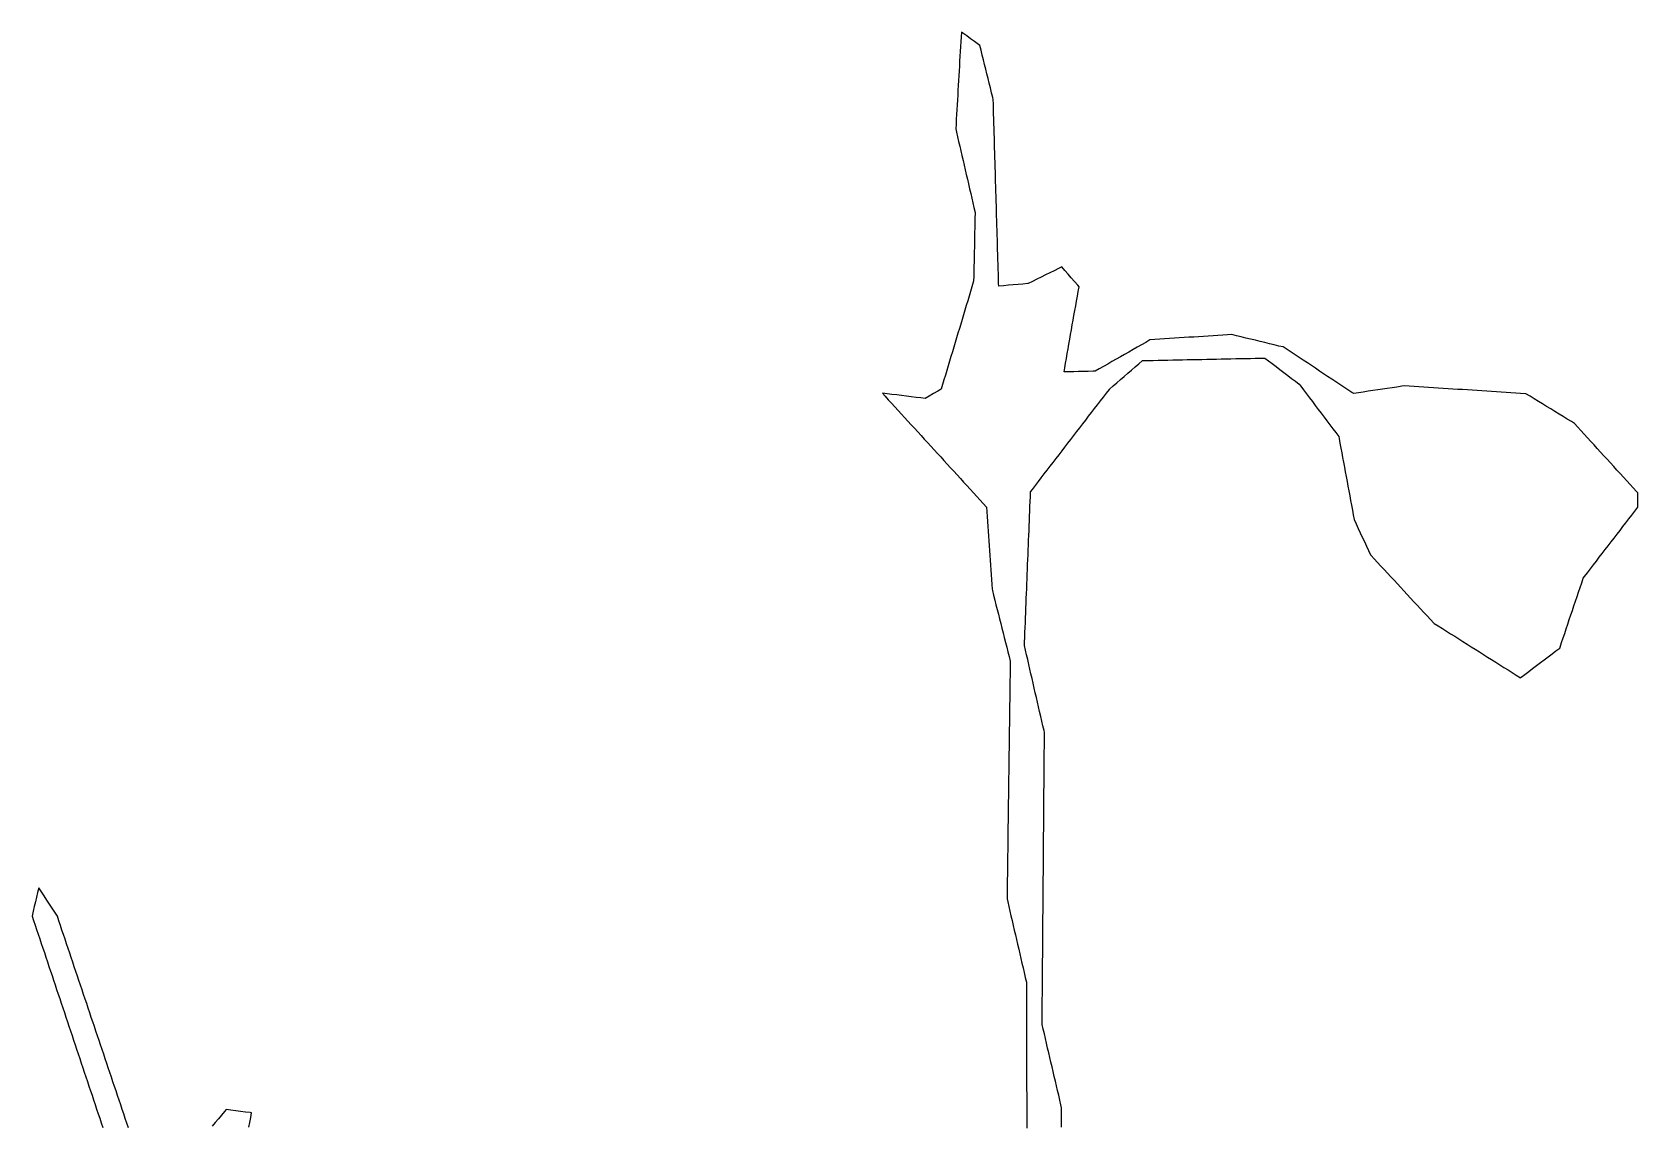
# Model space of a CAD drawing. Header units: millimetres. Extents: x 0 to 2762, y 6 to 2482.
# Drawn here: x 631.2 to 962.1, y 2246.8 to 2471.8 of the extents above; entities that cross this region are included whole.
import ezdxf

# ---------------------------------------------------------------- set-up
doc = ezdxf.new("R2010")
doc.units = ezdxf.units.MM
doc.layers.add('ALL_ISLANDS', color=7, linetype='Continuous')
doc.layers.add('OUTLINE_ISLAND_01', color=7, linetype='Continuous')

msp = doc.modelspace()

# ---------------------------------------------------------------- linework, layer by layer
at = {"layer": 'ALL_ISLANDS'}
for points in [[(843.3671, 2246.0892), (843.3676, 2247.0892), (843.3682, 2248.0892), (843.3687, 2249.0892), (843.3693, 2250.0892), (843.2219, 2250.7205), (842.9946, 2251.6943), (842.7673, 2252.6681), (842.5399, 2253.642), (842.3126, 2254.6158), (842.0853, 2255.5896), (841.858, 2256.5634), (841.6307, 2257.5373), (841.4033, 2258.5111), (841.176, 2259.4849), (840.9487, 2260.4587), (840.7214, 2261.4325), (840.4941, 2262.4064), (840.2667, 2263.3802), (840.0394, 2264.354), (839.8121, 2265.3278), (839.5848, 2266.3016), (839.3575, 2267.2755), (839.3589, 2267.4518), (839.3668, 2268.4518), (839.3748, 2269.4517), (839.3828, 2270.4517), (839.3908, 2271.4517), (839.3987, 2272.4516), (839.4067, 2273.4516), (839.4147, 2274.4516), (839.4227, 2275.4515), (839.4307, 2276.4515), (839.4386, 2277.4515), (839.4466, 2278.4514), (839.4546, 2279.4514), (839.4626, 2280.4514), (839.4705, 2281.4513), (839.4785, 2282.4513), (839.4865, 2283.4513), (839.4945, 2284.4512), (839.5024, 2285.4512), (839.5104, 2286.4512), (839.5184, 2287.4512), (839.5264, 2288.4511), (839.5343, 2289.4511), (839.5423, 2290.4511), (839.5503, 2291.451), (839.5583, 2292.451), (839.5662, 2293.451), (839.5742, 2294.4509), (839.5822, 2295.4509), (839.5902, 2296.4509), (839.5981, 2297.4508), (839.6061, 2298.4508), (839.6141, 2299.4508), (839.6221, 2300.4507), (839.63, 2301.4507), (839.638, 2302.4507), (839.646, 2303.4506), (839.654, 2304.4506), (839.662, 2305.4506), (839.6699, 2306.4505), (839.6779, 2307.4505), (839.6859, 2308.4505), (839.6939, 2309.4505), (839.7018, 2310.4504), (839.7098, 2311.4504), (839.7178, 2312.4504), (839.7258, 2313.4503), (839.7337, 2314.4503), (839.7417, 2315.4503), (839.7497, 2316.4502), (839.7577, 2317.4502), (839.7656, 2318.4502), (839.7736, 2319.4501), (839.7816, 2320.4501), (839.7896, 2321.4501), (839.7975, 2322.45), (839.8055, 2323.45), (839.8135, 2324.45), (839.8215, 2325.4499), (839.8294, 2326.4499), (839.8374, 2327.4499), (839.746, 2327.8471), (839.5218, 2328.8216), (839.2976, 2329.7961), (839.0733, 2330.7707), (838.8491, 2331.7452), (838.6248, 2332.7197), (838.4006, 2333.6943), (838.1764, 2334.6688), (837.9521, 2335.6433), (837.7279, 2336.6179), (837.5036, 2337.5924), (837.2794, 2338.5669), (837.0552, 2339.5415), (836.8309, 2340.516), (836.6067, 2341.4905), (836.3825, 2342.4651), (836.1582, 2343.4396), (835.934, 2344.4142), (835.7097, 2345.3887), (835.7377, 2346.0902), (835.7775, 2347.0894), (835.8173, 2348.0886), (835.8572, 2349.0878), (835.897, 2350.087), (835.9368, 2351.0862), (835.9766, 2352.0854), (836.0165, 2353.0847), (836.0563, 2354.0839), (836.0961, 2355.0831), (836.136, 2356.0823), (836.1758, 2357.0815), (836.2156, 2358.0807), (836.2554, 2359.0799), (836.2953, 2360.0791), (836.3351, 2361.0783), (836.3749, 2362.0775), (836.4147, 2363.0767), (836.4546, 2364.0759), (836.4944, 2365.0751), (836.5342, 2366.0743), (836.574, 2367.0735), (836.6139, 2368.0728), (836.6537, 2369.072), (836.6935, 2370.0712), (836.7333, 2371.0704), (836.7732, 2372.0696), (836.813, 2373.0688), (836.8528, 2374.068), (836.8926, 2375.0672), (836.9325, 2376.0664), (836.9723, 2377.0656), (837.3626, 2377.5731), (837.9722, 2378.3658), (838.5819, 2379.1585), (839.1915, 2379.9512), (839.8011, 2380.7439), (840.4107, 2381.5366), (841.0204, 2382.3293), (841.63, 2383.122), (842.2396, 2383.9146), (842.8492, 2384.7073), (843.4589, 2385.5), (844.0685, 2386.2927), (844.6781, 2387.0854), (845.2877, 2387.8781), (845.8974, 2388.6708), (846.507, 2389.4635), (847.1166, 2390.2562), (847.7262, 2391.0489), (848.3359, 2391.8415), (848.9455, 2392.6342), (849.5551, 2393.4269), (850.1647, 2394.2196), (850.7744, 2395.0123), (851.384, 2395.805), (851.9936, 2396.5977), (852.6033, 2397.3904), (853.2129, 2398.1831), (853.2613, 2398.2249), (854.0175, 2398.8793), (854.7737, 2399.5336), (855.5299, 2400.188), (856.2861, 2400.8423), (857.0422, 2401.4967), (857.7984, 2402.151), (858.5546, 2402.8053), (859.3108, 2403.4597), (860.067, 2404.114), (860.2694, 2404.1182), (861.2692, 2404.1388), (862.269, 2404.1595), (863.2688, 2404.1801), (864.2686, 2404.2007), (865.2683, 2404.2213), (866.2681, 2404.242), (867.2679, 2404.2626), (868.2677, 2404.2832), (869.2675, 2404.3039), (870.2673, 2404.3245), (871.2671, 2404.3451), (872.2669, 2404.3657), (873.2666, 2404.3864), (874.2664, 2404.407), (875.2662, 2404.4276), (876.266, 2404.4483), (877.2658, 2404.4689), (878.2656, 2404.4895), (879.2654, 2404.5101), (880.2652, 2404.5308), (881.2649, 2404.5514), (882.2647, 2404.572), (883.2645, 2404.5927), (884.2643, 2404.6133), (885.2641, 2404.6339), (885.9818, 2404.0867), (886.777, 2403.4804), (887.5723, 2402.8741), (888.3675, 2402.2679), (889.1628, 2401.6616), (889.958, 2401.0553), (890.7533, 2400.449), (891.5485, 2399.8427), (892.3437, 2399.2364), (892.6367, 2398.8481), (893.2389, 2398.0497), (893.8411, 2397.2514), (894.4433, 2396.4531), (895.0456, 2395.6548), (895.6478, 2394.8564), (896.25, 2394.0581), (896.8522, 2393.2598), (897.4545, 2392.4614), (898.0567, 2391.6631), (898.6589, 2390.8648), (899.2611, 2390.0665), (899.8634, 2389.2681), (900.4656, 2388.4698), (900.5426, 2388.0566), (900.7258, 2387.0735), (900.9089, 2386.0904), (901.0921, 2385.1073), (901.2753, 2384.1243), (901.4585, 2383.1412), (901.6416, 2382.1581), (901.8248, 2381.175), (902.008, 2380.1919), (902.1912, 2379.2089), (902.3743, 2378.2258), (902.5575, 2377.2427), (902.7407, 2376.2596), (902.9239, 2375.2765), (903.1071, 2374.2935), (903.2902, 2373.3104), (903.4734, 2372.3273), (903.6566, 2371.3442), (903.6605, 2371.3357), (904.0799, 2370.4279), (904.4992, 2369.5201), (904.9186, 2368.6123), (905.338, 2367.7045), (905.7574, 2366.7967), (906.1767, 2365.8888), (906.5961, 2364.981), (907.0155, 2364.0732), (907.128, 2363.9517), (907.8077, 2363.2182), (908.4874, 2362.4847), (909.167, 2361.7512), (909.8467, 2361.0176), (910.5263, 2360.2841), (911.206, 2359.5506), (911.8857, 2358.8171), (912.5653, 2358.0835), (913.245, 2357.35), (913.9246, 2356.6165), (914.6043, 2355.883), (915.284, 2355.1494), (915.9636, 2354.4159), (916.6433, 2353.6824), (917.3229, 2352.9488), (918.0026, 2352.2153), (918.6823, 2351.4818), (919.3619, 2350.7483), (920.0416, 2350.0147), (920.149, 2349.9469), (920.9945, 2349.4129), (921.8399, 2348.8789), (922.6854, 2348.3449), (923.5309, 2347.8109), (924.3764, 2347.2769), (925.2219, 2346.7429), (926.0673, 2346.2089), (926.9128, 2345.6748), (927.7583, 2345.1408), (928.6038, 2344.6068), (929.4493, 2344.0728), (930.2947, 2343.5388), (931.1402, 2343.0048), (931.9857, 2342.4708), (932.8312, 2341.9368), (933.6767, 2341.4028), (934.5221, 2340.8688), (935.3676, 2340.3348), (936.2131, 2339.8008), (937.0586, 2339.2668), (937.9041, 2338.7328), (938.0381, 2338.8339), (938.8366, 2339.4359), (939.635, 2340.038), (940.4334, 2340.6401), (941.2319, 2341.2422), (942.0303, 2341.8443), (942.8287, 2342.4464), (943.6272, 2343.0485), (944.4256, 2343.6505), (945.224, 2344.2526), (946.0225, 2344.8547), (946.0826, 2345.0339), (946.401, 2345.9818), (946.7193, 2346.9298), (947.0376, 2347.8778), (947.356, 2348.8258), (947.6743, 2349.7738), (947.9926, 2350.7217), (948.311, 2351.6697), (948.6293, 2352.6177), (948.9476, 2353.5657), (949.266, 2354.5137), (949.5843, 2355.4616), (949.9026, 2356.4096), (950.221, 2357.3576), (950.5393, 2358.3056), (950.8576, 2359.2536), (951.1234, 2359.599), (951.7331, 2360.3916), (952.3428, 2361.1842), (952.9526, 2361.9768), (953.5623, 2362.7694), (954.1721, 2363.562), (954.7818, 2364.3546), (955.3915, 2365.1472), (956.0013, 2365.9398), (956.611, 2366.7324), (957.2207, 2367.525), (957.8305, 2368.3177), (958.4402, 2369.1103), (959.0499, 2369.9029), (959.6597, 2370.6955), (960.2694, 2371.4881), (960.8792, 2372.2807), (961.4889, 2373.0733), (962.0986, 2373.8659), (962.1052, 2374.8257), (962.1121, 2375.8257), (962.119, 2376.8257), (961.849, 2377.1216), (961.1751, 2377.8603), (960.5011, 2378.5991), (959.8271, 2379.3379), (959.1532, 2380.0766), (958.4792, 2380.8154), (957.8052, 2381.5542), (957.1313, 2382.2929), (956.4573, 2383.0317), (955.7833, 2383.7705), (955.1094, 2384.5092), (954.4354, 2385.248), (953.7614, 2385.9867), (953.0875, 2386.7255), (952.4135, 2387.4643), (951.7395, 2388.203), (951.0656, 2388.9418), (950.3916, 2389.6806), (949.7176, 2390.4193), (949.0437, 2391.1581), (948.4312, 2391.5328), (947.5782, 2392.0547), (946.7253, 2392.5767), (945.8723, 2393.0986), (945.0193, 2393.6205), (944.1663, 2394.1424), (943.3133, 2394.6643), (942.4603, 2395.1863), (941.6073, 2395.7082), (940.7543, 2396.2301), (939.9013, 2396.752), (939.0483, 2397.2739), (938.959, 2397.2797), (937.9611, 2397.3444), (936.9632, 2397.4091), (935.9653, 2397.4738), (934.9674, 2397.5385), (933.9695, 2397.6032), (932.9716, 2397.6679), (931.9737, 2397.7326), (930.9758, 2397.7973), (929.9779, 2397.862), (928.98, 2397.9267), (927.9821, 2397.9914), (926.9842, 2398.0561), (925.9863, 2398.1207), (924.9884, 2398.1854), (923.9905, 2398.2501), (922.9926, 2398.3148), (921.9946, 2398.3795), (920.9967, 2398.4442), (919.9988, 2398.5089), (919.0009, 2398.5736), (918.003, 2398.6383), (917.0051, 2398.703), (916.0072, 2398.7677), (915.0093, 2398.8324), (914.0114, 2398.8971), (913.4497, 2398.8128), (912.4608, 2398.6645), (911.4719, 2398.5162), (910.4829, 2398.3679), (909.494, 2398.2196), (908.5051, 2398.0712), (907.5161, 2397.9229), (906.5272, 2397.7746), (905.5382, 2397.6263), (904.5493, 2397.478), (903.5604, 2397.3296), (903.1999, 2397.5669), (902.3646, 2398.1168), (901.5293, 2398.6666), (900.6941, 2399.2164), (899.8588, 2399.7663), (899.0235, 2400.3161), (898.1882, 2400.8659), (897.353, 2401.4158), (896.5177, 2401.9656), (895.6824, 2402.5154), (894.8472, 2403.0653), (894.0119, 2403.6151), (893.1766, 2404.165), (892.3413, 2404.7148), (891.5061, 2405.2646), (890.6708, 2405.8145), (889.8355, 2406.3643), (889.0002, 2406.9141), (888.158, 2407.1184), (887.1862, 2407.354), (886.2143, 2407.5896), (885.2425, 2407.8253), (884.2706, 2408.0609), (883.2988, 2408.2966), (882.327, 2408.5322), (881.3551, 2408.7679), (880.3833, 2409.0035), (879.4115, 2409.2392), (878.4396, 2409.4748), (877.578, 2409.4194), (876.58, 2409.3551), (875.5821, 2409.2909), (874.5842, 2409.2267), (873.5862, 2409.1625), (872.5883, 2409.0983), (871.5904, 2409.034), (870.5924, 2408.9698), (869.5945, 2408.9056), (868.5965, 2408.8414), (867.5986, 2408.7772), (866.6007, 2408.7129), (865.6027, 2408.6487), (864.6048, 2408.5845), (863.6069, 2408.5203), (862.6089, 2408.4561), (861.611, 2408.3918), (861.5613, 2408.3634), (860.6932, 2407.8671), (859.825, 2407.3708), (858.9569, 2406.8746), (858.0887, 2406.3783), (857.2206, 2405.882), (856.3524, 2405.3857), (855.4843, 2404.8894), (854.6161, 2404.3931), (853.748, 2403.8968), (852.8798, 2403.4005), (852.0116, 2402.9042), (851.1435, 2402.4079), (850.2753, 2401.9116), (849.8779, 2401.9036), (848.8781, 2401.8837), (847.8783, 2401.8637), (846.8785, 2401.8438), (845.8787, 2401.8238), (844.8789, 2401.8038), (843.8791, 2401.7839), (844.0221, 2402.5976), (844.195, 2403.5825), (844.368, 2404.5675), (844.541, 2405.5524), (844.714, 2406.5373), (844.887, 2407.5222), (845.06, 2408.5072), (845.233, 2409.4921), (845.406, 2410.477), (845.579, 2411.4619), (845.752, 2412.4469), (845.925, 2413.4318), (846.0979, 2414.4167), (846.2709, 2415.4016), (846.4439, 2416.3865), (846.6169, 2417.3715), (846.7899, 2418.3564), (846.9629, 2419.3413), (846.6912, 2419.6501), (846.0306, 2420.4009), (845.37, 2421.1516), (844.7095, 2421.9024), (844.0489, 2422.6532), (843.3883, 2423.4039), (842.7452, 2423.0868), (841.8483, 2422.6446), (840.9514, 2422.2024), (840.0544, 2421.7602), (839.1575, 2421.318), (838.2606, 2420.8758), (837.3637, 2420.4335), (836.4668, 2419.9913), (836.3857, 2419.9842), (835.3895, 2419.8967), (834.3934, 2419.8091), (833.3972, 2419.7216), (832.401, 2419.6341), (831.4049, 2419.5465), (830.4087, 2419.459), (830.3934, 2419.9802), (830.364, 2420.9797), (830.3347, 2421.9793), (830.3053, 2422.9789), (830.2759, 2423.9784), (830.2466, 2424.978), (830.2172, 2425.9776), (830.1878, 2426.9772), (830.1585, 2427.9767), (830.1291, 2428.9763), (830.0997, 2429.9759), (830.0704, 2430.9754), (830.041, 2431.975), (830.0116, 2432.9746), (829.9823, 2433.9741), (829.9529, 2434.9737), (829.9235, 2435.9733), (829.8942, 2436.9728), (829.8648, 2437.9724), (829.8354, 2438.972), (829.8061, 2439.9715), (829.7767, 2440.9711), (829.7473, 2441.9707), (829.718, 2442.9703), (829.6886, 2443.9698), (829.6592, 2444.9694), (829.6298, 2445.969), (829.6005, 2446.9685), (829.5711, 2447.9681), (829.5417, 2448.9677), (829.5124, 2449.9672), (829.483, 2450.9668), (829.4536, 2451.9664), (829.4243, 2452.9659), (829.3949, 2453.9655), (829.3655, 2454.9651), (829.3362, 2455.9646), (829.3068, 2456.9642), (829.2774, 2457.9638), (829.1795, 2458.3617), (828.9406, 2459.3327), (828.7017, 2460.3037), (828.4628, 2461.2748), (828.2239, 2462.2458), (827.985, 2463.2169), (827.746, 2464.1879), (827.5071, 2465.1589), (827.2682, 2466.13), (827.0293, 2467.101), (826.7904, 2468.0721), (826.5514, 2469.0431), (826.2391, 2469.2691), (825.4289, 2469.8554), (824.6188, 2470.4416), (823.8086, 2471.0278), (822.9985, 2471.6141), (822.7094, 2471.8233), (822.6516, 2470.8249), (822.5938, 2469.8266), (822.5361, 2468.8283), (822.4783, 2467.8299), (822.4206, 2466.8316), (822.3628, 2465.8333), (822.3051, 2464.835), (822.2473, 2463.8366), (822.1896, 2462.8383), (822.1318, 2461.84), (822.0741, 2460.8416), (822.0163, 2459.8433), (821.9585, 2458.845), (821.9008, 2457.8466), (821.843, 2456.8483), (821.7853, 2455.85), (821.7275, 2454.8516), (821.6698, 2453.8533), (821.612, 2452.855), (821.5543, 2451.8567), (821.6995, 2451.2314), (821.9257, 2450.2573), (822.1519, 2449.2832), (822.378, 2448.3091), (822.6042, 2447.335), (822.8304, 2446.361), (823.0566, 2445.3869), (823.2828, 2444.4128), (823.509, 2443.4387), (823.7352, 2442.4646), (823.9614, 2441.4905), (824.1876, 2440.5165), (824.4138, 2439.5424), (824.64, 2438.5683), (824.8662, 2437.5942), (825.0924, 2436.6201), (825.3186, 2435.6461), (825.5447, 2434.672), (825.5412, 2434.5031), (825.52, 2433.5033), (825.4988, 2432.5035), (825.4777, 2431.5037), (825.4565, 2430.504), (825.4353, 2429.5042), (825.4142, 2428.5044), (825.393, 2427.5046), (825.3718, 2426.5049), (825.3507, 2425.5051), (825.3295, 2424.5053), (825.3083, 2423.5055), (825.2872, 2422.5057), (825.266, 2421.506), (825.2448, 2420.5062), (825.1738, 2420.2699), (824.8862, 2419.3121), (824.5985, 2418.3544), (824.3108, 2417.3967), (824.0231, 2416.439), (823.7355, 2415.4812), (823.4478, 2414.5235), (823.1601, 2413.5658), (822.8724, 2412.6081), (822.5848, 2411.6503), (822.2971, 2410.6926), (822.0094, 2409.7349), (821.7217, 2408.7771), (821.434, 2407.8194), (821.1464, 2406.8617), (820.8587, 2405.904), (820.571, 2404.9462), (820.2833, 2403.9885), (819.9957, 2403.0308), (819.708, 2402.0731), (819.4203, 2401.1153), (819.1326, 2400.1576), (818.845, 2399.1999), (818.5573, 2398.2421), (817.8367, 2397.8181), (816.9748, 2397.3109), (816.113, 2396.8037), (815.2512, 2396.2966), (814.3744, 2396.4053), (813.382, 2396.5284), (812.3896, 2396.6515), (811.3972, 2396.7746), (810.4048, 2396.8977), (809.4124, 2397.0208), (808.42, 2397.1439), (807.4276, 2397.2671), (806.4352, 2397.3902), (806.983, 2396.7911), (807.6578, 2396.0531), (808.3326, 2395.3151), (809.0074, 2394.5771), (809.6822, 2393.8391), (810.357, 2393.1011), (811.0318, 2392.3631), (811.7067, 2391.6251), (812.3815, 2390.8872), (813.0563, 2390.1492), (813.7311, 2389.4112), (814.4059, 2388.6732), (815.0807, 2387.9352), (815.7555, 2387.1972), (816.4303, 2386.4592), (817.1051, 2385.7212), (817.7799, 2384.9832), (818.4547, 2384.2452), (819.1295, 2383.5072), (819.8044, 2382.7692), (820.4792, 2382.0312), (821.154, 2381.2932), (821.8288, 2380.5553), (822.5036, 2379.8173), (823.1784, 2379.0793), (823.8532, 2378.3413), (824.528, 2377.6033), (825.2028, 2376.8653), (825.8776, 2376.1273), (826.5524, 2375.3893), (827.2273, 2374.6513), (827.9021, 2373.9133), (827.9679, 2372.9367), (828.0352, 2371.939), (828.1024, 2370.9412), (828.1697, 2369.9435), (828.237, 2368.9457), (828.3042, 2367.948), (828.3715, 2366.9503), (828.4387, 2365.9525), (828.506, 2364.9548), (828.5733, 2363.9571), (828.6405, 2362.9593), (828.7078, 2361.9616), (828.7751, 2360.9639), (828.8423, 2359.9661), (828.9096, 2358.9684), (828.9768, 2357.9707), (829.0441, 2356.9729), (829.1142, 2356.6952), (829.3591, 2355.7256), (829.604, 2354.7561), (829.8489, 2353.7865), (830.0937, 2352.817), (830.3386, 2351.8474), (830.5835, 2350.8779), (830.8284, 2349.9083), (831.0732, 2348.9388), (831.3181, 2347.9692), (831.563, 2346.9996), (831.8079, 2346.0301), (832.0527, 2345.0605), (832.2976, 2344.091), (832.5425, 2343.1214), (832.7873, 2342.1519), (832.7737, 2341.1522), (832.7601, 2340.1523), (832.7465, 2339.1524), (832.7329, 2338.1525), (832.7193, 2337.1526), (832.7057, 2336.1527), (832.6921, 2335.1528), (832.6785, 2334.1528), (832.6649, 2333.1529), (832.6513, 2332.153), (832.6377, 2331.1531), (832.6241, 2330.1532), (832.6105, 2329.1533), (832.5969, 2328.1534), (832.5833, 2327.1535), (832.5697, 2326.1536), (832.5561, 2325.1537), (832.5425, 2324.1538), (832.5289, 2323.1539), (832.5153, 2322.154), (832.5017, 2321.1541), (832.4881, 2320.1541), (832.4745, 2319.1542), (832.4609, 2318.1543), (832.4473, 2317.1544), (832.4337, 2316.1545), (832.4201, 2315.1546), (832.4065, 2314.1547), (832.3929, 2313.1548), (832.3793, 2312.1549), (832.3657, 2311.155), (832.3521, 2310.1551), (832.3385, 2309.1552), (832.3249, 2308.1553), (832.3113, 2307.1553), (832.2977, 2306.1554), (832.2841, 2305.1555), (832.2705, 2304.1556), (832.2569, 2303.1557), (832.2432, 2302.1558), (832.2296, 2301.1559), (832.216, 2300.156), (832.2024, 2299.1561), (832.1888, 2298.1562), (832.1752, 2297.1563), (832.1616, 2296.1564), (832.148, 2295.1565), (832.1344, 2294.1565), (832.1208, 2293.1566), (832.2596, 2292.5602), (832.4862, 2291.5863), (832.7129, 2290.6123), (832.9395, 2289.6383), (833.1661, 2288.6643), (833.3927, 2287.6903), (833.6194, 2286.7163), (833.846, 2285.7424), (834.0726, 2284.7684), (834.2993, 2283.7944), (834.5259, 2282.8204), (834.7525, 2281.8464), (834.9791, 2280.8725), (835.2058, 2279.8985), (835.4324, 2278.9245), (835.659, 2277.9505), (835.8857, 2276.9765), (836.1123, 2276.0026), (836.1126, 2275.8961), (836.1151, 2274.8961), (836.1177, 2273.8961), (836.1203, 2272.8961), (836.1229, 2271.8961), (836.1255, 2270.8961), (836.128, 2269.8961), (836.1306, 2268.8961), (836.1332, 2267.8961), (836.1358, 2266.8961), (836.1384, 2265.8961), (836.1409, 2264.8961), (836.1435, 2263.8961), (836.1461, 2262.8961), (836.1487, 2261.8961), (836.1513, 2260.8961), (836.1538, 2259.8961), (836.1564, 2258.8961), (836.159, 2257.8961), (836.1616, 2256.8961), (836.1642, 2255.8961), (836.1667, 2254.8961), (836.1693, 2253.8961), (836.1719, 2252.8961), (836.1745, 2251.8961), (836.1771, 2250.8961), (836.1796, 2249.8961), (836.1822, 2248.8962), (836.1848, 2247.8962), (836.1874, 2246.8962), (836.19, 2245.8962)], [(651.0734, 2245.9697), (650.7551, 2246.9177), (650.4368, 2247.8657), (650.1185, 2248.8137), (649.8003, 2249.7617), (649.482, 2250.7097), (649.1637, 2251.6577), (648.8454, 2252.6056), (648.5271, 2253.5536), (648.2088, 2254.5016), (647.8906, 2255.4496), (647.5723, 2256.3976), (647.254, 2257.3456), (646.9357, 2258.2936), (646.6174, 2259.2416), (646.2991, 2260.1896), (645.9809, 2261.1376), (645.6626, 2262.0856), (645.3443, 2263.0336), (645.026, 2263.9816), (644.7077, 2264.9296), (644.3894, 2265.8776), (644.0712, 2266.8256), (643.7529, 2267.7736), (643.4346, 2268.7216), (643.1163, 2269.6696), (642.798, 2270.6176), (642.4797, 2271.5656), (642.1615, 2272.5136), (641.8432, 2273.4615), (641.5249, 2274.4095), (641.2066, 2275.3575), (640.8883, 2276.3055), (640.57, 2277.2535), (640.2517, 2278.2015), (639.9335, 2279.1495), (639.6152, 2280.0975), (639.2969, 2281.0455), (638.9786, 2281.9935), (638.6603, 2282.9415), (638.342, 2283.8895), (638.0238, 2284.8375), (637.7055, 2285.7855), (637.3872, 2286.7335), (637.0689, 2287.6815), (636.7506, 2288.6295), (636.4323, 2289.5775), (635.8832, 2290.4132), (635.334, 2291.2489), (634.7848, 2292.0846), (634.2357, 2292.9203), (633.6865, 2293.756), (633.1373, 2294.5917), (632.5881, 2295.4274), (632.3691, 2294.4873), (632.1422, 2293.5133), (631.9153, 2292.5394), (631.6884, 2291.5655), (631.4616, 2290.5916), (631.2347, 2289.6177), (631.5384, 2288.7083), (631.8551, 2287.7598), (632.1719, 2286.8113), (632.4887, 2285.8628), (632.8054, 2284.9143), (633.1222, 2283.9657), (633.4389, 2283.0172), (633.7557, 2282.0687), (634.0725, 2281.1202), (634.3892, 2280.1717), (634.706, 2279.2232), (635.0227, 2278.2747), (635.3395, 2277.3262), (635.6563, 2276.3777), (635.973, 2275.4292), (636.2898, 2274.4807), (636.6066, 2273.5322), (636.9233, 2272.5837), (637.2401, 2271.6352), (637.5568, 2270.6867), (637.8736, 2269.7382), (638.1904, 2268.7897), (638.5071, 2267.8412), (638.8239, 2266.8927), (639.1406, 2265.9441), (639.4574, 2264.9956), (639.7742, 2264.0471), (640.0909, 2263.0986), (640.4077, 2262.1501), (640.7245, 2261.2016), (641.0412, 2260.2531), (641.358, 2259.3046), (641.6747, 2258.3561), (641.9915, 2257.4076), (642.3083, 2256.4591), (642.625, 2255.5106), (642.9418, 2254.5621), (643.2585, 2253.6136), (643.5753, 2252.6651), (643.8921, 2251.7166), (644.2088, 2250.7681), (644.5256, 2249.8196), (644.8424, 2248.8711), (645.1591, 2247.9225), (645.4759, 2246.974), (645.7926, 2246.0255)], [(675.9212, 2246.1025), (676.0972, 2247.0869), (676.2732, 2248.0713), (676.4492, 2249.0557), (676.1759, 2249.0896), (675.1835, 2249.2127), (674.1911, 2249.3358), (673.1987, 2249.4588), (672.2063, 2249.5819), (671.2139, 2249.705), (670.9038, 2249.3385), (670.2578, 2248.5752), (669.6118, 2247.8119), (668.9658, 2247.0485), (668.3198, 2246.2852)]]:
    msp.add_lwpolyline(points, dxfattribs=at)
at = {"layer": 'OUTLINE_ISLAND_01'}
for points in [[(843.3671, 2246.0892), (843.3676, 2247.0892), (843.3682, 2248.0892), (843.3687, 2249.0892), (843.3693, 2250.0892), (843.2219, 2250.7205), (842.9946, 2251.6943), (842.7673, 2252.6681), (842.5399, 2253.642), (842.3126, 2254.6158), (842.0853, 2255.5896), (841.858, 2256.5634), (841.6307, 2257.5373), (841.4033, 2258.5111), (841.176, 2259.4849), (840.9487, 2260.4587), (840.7214, 2261.4325), (840.4941, 2262.4064), (840.2667, 2263.3802), (840.0394, 2264.354), (839.8121, 2265.3278), (839.5848, 2266.3016), (839.3575, 2267.2755), (839.3589, 2267.4518), (839.3668, 2268.4518), (839.3748, 2269.4517), (839.3828, 2270.4517), (839.3908, 2271.4517), (839.3987, 2272.4516), (839.4067, 2273.4516), (839.4147, 2274.4516), (839.4227, 2275.4515), (839.4307, 2276.4515), (839.4386, 2277.4515), (839.4466, 2278.4514), (839.4546, 2279.4514), (839.4626, 2280.4514), (839.4705, 2281.4513), (839.4785, 2282.4513), (839.4865, 2283.4513), (839.4945, 2284.4512), (839.5024, 2285.4512), (839.5104, 2286.4512), (839.5184, 2287.4512), (839.5264, 2288.4511), (839.5343, 2289.4511), (839.5423, 2290.4511), (839.5503, 2291.451), (839.5583, 2292.451), (839.5662, 2293.451), (839.5742, 2294.4509), (839.5822, 2295.4509), (839.5902, 2296.4509), (839.5981, 2297.4508), (839.6061, 2298.4508), (839.6141, 2299.4508), (839.6221, 2300.4507), (839.63, 2301.4507), (839.638, 2302.4507), (839.646, 2303.4506), (839.654, 2304.4506), (839.662, 2305.4506), (839.6699, 2306.4505), (839.6779, 2307.4505), (839.6859, 2308.4505), (839.6939, 2309.4505), (839.7018, 2310.4504), (839.7098, 2311.4504), (839.7178, 2312.4504), (839.7258, 2313.4503), (839.7337, 2314.4503), (839.7417, 2315.4503), (839.7497, 2316.4502), (839.7577, 2317.4502), (839.7656, 2318.4502), (839.7736, 2319.4501), (839.7816, 2320.4501), (839.7896, 2321.4501), (839.7975, 2322.45), (839.8055, 2323.45), (839.8135, 2324.45), (839.8215, 2325.4499), (839.8294, 2326.4499), (839.8374, 2327.4499), (839.746, 2327.8471), (839.5218, 2328.8216), (839.2976, 2329.7961), (839.0733, 2330.7707), (838.8491, 2331.7452), (838.6248, 2332.7197), (838.4006, 2333.6943), (838.1764, 2334.6688), (837.9521, 2335.6433), (837.7279, 2336.6179), (837.5036, 2337.5924), (837.2794, 2338.5669), (837.0552, 2339.5415), (836.8309, 2340.516), (836.6067, 2341.4905), (836.3825, 2342.4651), (836.1582, 2343.4396), (835.934, 2344.4142), (835.7097, 2345.3887), (835.7377, 2346.0902), (835.7775, 2347.0894), (835.8173, 2348.0886), (835.8572, 2349.0878), (835.897, 2350.087), (835.9368, 2351.0862), (835.9766, 2352.0854), (836.0165, 2353.0847), (836.0563, 2354.0839), (836.0961, 2355.0831), (836.136, 2356.0823), (836.1758, 2357.0815), (836.2156, 2358.0807), (836.2554, 2359.0799), (836.2953, 2360.0791), (836.3351, 2361.0783), (836.3749, 2362.0775), (836.4147, 2363.0767), (836.4546, 2364.0759), (836.4944, 2365.0751), (836.5342, 2366.0743), (836.574, 2367.0735), (836.6139, 2368.0728), (836.6537, 2369.072), (836.6935, 2370.0712), (836.7333, 2371.0704), (836.7732, 2372.0696), (836.813, 2373.0688), (836.8528, 2374.068), (836.8926, 2375.0672), (836.9325, 2376.0664), (836.9723, 2377.0656), (837.3626, 2377.5731), (837.9722, 2378.3658), (838.5819, 2379.1585), (839.1915, 2379.9512), (839.8011, 2380.7439), (840.4107, 2381.5366), (841.0204, 2382.3293), (841.63, 2383.122), (842.2396, 2383.9146), (842.8492, 2384.7073), (843.4589, 2385.5), (844.0685, 2386.2927), (844.6781, 2387.0854), (845.2877, 2387.8781), (845.8974, 2388.6708), (846.507, 2389.4635), (847.1166, 2390.2562), (847.7262, 2391.0489), (848.3359, 2391.8415), (848.9455, 2392.6342), (849.5551, 2393.4269), (850.1647, 2394.2196), (850.7744, 2395.0123), (851.384, 2395.805), (851.9936, 2396.5977), (852.6033, 2397.3904), (853.2129, 2398.1831), (853.2613, 2398.2249), (854.0175, 2398.8793), (854.7737, 2399.5336), (855.5299, 2400.188), (856.2861, 2400.8423), (857.0422, 2401.4967), (857.7984, 2402.151), (858.5546, 2402.8053), (859.3108, 2403.4597), (860.067, 2404.114), (860.2694, 2404.1182), (861.2692, 2404.1388), (862.269, 2404.1595), (863.2688, 2404.1801), (864.2686, 2404.2007), (865.2683, 2404.2213), (866.2681, 2404.242), (867.2679, 2404.2626), (868.2677, 2404.2832), (869.2675, 2404.3039), (870.2673, 2404.3245), (871.2671, 2404.3451), (872.2669, 2404.3657), (873.2666, 2404.3864), (874.2664, 2404.407), (875.2662, 2404.4276), (876.266, 2404.4483), (877.2658, 2404.4689), (878.2656, 2404.4895), (879.2654, 2404.5101), (880.2652, 2404.5308), (881.2649, 2404.5514), (882.2647, 2404.572), (883.2645, 2404.5927), (884.2643, 2404.6133), (885.2641, 2404.6339), (885.9818, 2404.0867), (886.777, 2403.4804), (887.5723, 2402.8741), (888.3675, 2402.2679), (889.1628, 2401.6616), (889.958, 2401.0553), (890.7533, 2400.449), (891.5485, 2399.8427), (892.3437, 2399.2364), (892.6367, 2398.8481), (893.2389, 2398.0497), (893.8411, 2397.2514), (894.4433, 2396.4531), (895.0456, 2395.6548), (895.6478, 2394.8564), (896.25, 2394.0581), (896.8522, 2393.2598), (897.4545, 2392.4614), (898.0567, 2391.6631), (898.6589, 2390.8648), (899.2611, 2390.0665), (899.8634, 2389.2681), (900.4656, 2388.4698), (900.5426, 2388.0566), (900.7258, 2387.0735), (900.9089, 2386.0904), (901.0921, 2385.1073), (901.2753, 2384.1243), (901.4585, 2383.1412), (901.6416, 2382.1581), (901.8248, 2381.175), (902.008, 2380.1919), (902.1912, 2379.2089), (902.3743, 2378.2258), (902.5575, 2377.2427), (902.7407, 2376.2596), (902.9239, 2375.2765), (903.1071, 2374.2935), (903.2902, 2373.3104), (903.4734, 2372.3273), (903.6566, 2371.3442), (903.6605, 2371.3357), (904.0799, 2370.4279), (904.4992, 2369.5201), (904.9186, 2368.6123), (905.338, 2367.7045), (905.7574, 2366.7967), (906.1767, 2365.8888), (906.5961, 2364.981), (907.0155, 2364.0732), (907.128, 2363.9517), (907.8077, 2363.2182), (908.4874, 2362.4847), (909.167, 2361.7512), (909.8467, 2361.0176), (910.5263, 2360.2841), (911.206, 2359.5506), (911.8857, 2358.8171), (912.5653, 2358.0835), (913.245, 2357.35), (913.9246, 2356.6165), (914.6043, 2355.883), (915.284, 2355.1494), (915.9636, 2354.4159), (916.6433, 2353.6824), (917.3229, 2352.9488), (918.0026, 2352.2153), (918.6823, 2351.4818), (919.3619, 2350.7483), (920.0416, 2350.0147), (920.149, 2349.9469), (920.9945, 2349.4129), (921.8399, 2348.8789), (922.6854, 2348.3449), (923.5309, 2347.8109), (924.3764, 2347.2769), (925.2219, 2346.7429), (926.0673, 2346.2089), (926.9128, 2345.6748), (927.7583, 2345.1408), (928.6038, 2344.6068), (929.4493, 2344.0728), (930.2947, 2343.5388), (931.1402, 2343.0048), (931.9857, 2342.4708), (932.8312, 2341.9368), (933.6767, 2341.4028), (934.5221, 2340.8688), (935.3676, 2340.3348), (936.2131, 2339.8008), (937.0586, 2339.2668), (937.9041, 2338.7328), (938.0381, 2338.8339), (938.8366, 2339.4359), (939.635, 2340.038), (940.4334, 2340.6401), (941.2319, 2341.2422), (942.0303, 2341.8443), (942.8287, 2342.4464), (943.6272, 2343.0485), (944.4256, 2343.6505), (945.224, 2344.2526), (946.0225, 2344.8547), (946.0826, 2345.0339), (946.401, 2345.9818), (946.7193, 2346.9298), (947.0376, 2347.8778), (947.356, 2348.8258), (947.6743, 2349.7738), (947.9926, 2350.7217), (948.311, 2351.6697), (948.6293, 2352.6177), (948.9476, 2353.5657), (949.266, 2354.5137), (949.5843, 2355.4616), (949.9026, 2356.4096), (950.221, 2357.3576), (950.5393, 2358.3056), (950.8576, 2359.2536), (951.1234, 2359.599), (951.7331, 2360.3916), (952.3428, 2361.1842), (952.9526, 2361.9768), (953.5623, 2362.7694), (954.1721, 2363.562), (954.7818, 2364.3546), (955.3915, 2365.1472), (956.0013, 2365.9398), (956.611, 2366.7324), (957.2207, 2367.525), (957.8305, 2368.3177), (958.4402, 2369.1103), (959.0499, 2369.9029), (959.6597, 2370.6955), (960.2694, 2371.4881), (960.8792, 2372.2807), (961.4889, 2373.0733), (962.0986, 2373.8659), (962.1052, 2374.8257), (962.1121, 2375.8257), (962.119, 2376.8257), (961.849, 2377.1216), (961.1751, 2377.8603), (960.5011, 2378.5991), (959.8271, 2379.3379), (959.1532, 2380.0766), (958.4792, 2380.8154), (957.8052, 2381.5542), (957.1313, 2382.2929), (956.4573, 2383.0317), (955.7833, 2383.7705), (955.1094, 2384.5092), (954.4354, 2385.248), (953.7614, 2385.9867), (953.0875, 2386.7255), (952.4135, 2387.4643), (951.7395, 2388.203), (951.0656, 2388.9418), (950.3916, 2389.6806), (949.7176, 2390.4193), (949.0437, 2391.1581), (948.4312, 2391.5328), (947.5782, 2392.0547), (946.7253, 2392.5767), (945.8723, 2393.0986), (945.0193, 2393.6205), (944.1663, 2394.1424), (943.3133, 2394.6643), (942.4603, 2395.1863), (941.6073, 2395.7082), (940.7543, 2396.2301), (939.9013, 2396.752), (939.0483, 2397.2739), (938.959, 2397.2797), (937.9611, 2397.3444), (936.9632, 2397.4091), (935.9653, 2397.4738), (934.9674, 2397.5385), (933.9695, 2397.6032), (932.9716, 2397.6679), (931.9737, 2397.7326), (930.9758, 2397.7973), (929.9779, 2397.862), (928.98, 2397.9267), (927.9821, 2397.9914), (926.9842, 2398.0561), (925.9863, 2398.1207), (924.9884, 2398.1854), (923.9905, 2398.2501), (922.9926, 2398.3148), (921.9946, 2398.3795), (920.9967, 2398.4442), (919.9988, 2398.5089), (919.0009, 2398.5736), (918.003, 2398.6383), (917.0051, 2398.703), (916.0072, 2398.7677), (915.0093, 2398.8324), (914.0114, 2398.8971), (913.4497, 2398.8128), (912.4608, 2398.6645), (911.4719, 2398.5162), (910.4829, 2398.3679), (909.494, 2398.2196), (908.5051, 2398.0712), (907.5161, 2397.9229), (906.5272, 2397.7746), (905.5382, 2397.6263), (904.5493, 2397.478), (903.5604, 2397.3296), (903.1999, 2397.5669), (902.3646, 2398.1168), (901.5293, 2398.6666), (900.6941, 2399.2164), (899.8588, 2399.7663), (899.0235, 2400.3161), (898.1882, 2400.8659), (897.353, 2401.4158), (896.5177, 2401.9656), (895.6824, 2402.5154), (894.8472, 2403.0653), (894.0119, 2403.6151), (893.1766, 2404.165), (892.3413, 2404.7148), (891.5061, 2405.2646), (890.6708, 2405.8145), (889.8355, 2406.3643), (889.0002, 2406.9141), (888.158, 2407.1184), (887.1862, 2407.354), (886.2143, 2407.5896), (885.2425, 2407.8253), (884.2706, 2408.0609), (883.2988, 2408.2966), (882.327, 2408.5322), (881.3551, 2408.7679), (880.3833, 2409.0035), (879.4115, 2409.2392), (878.4396, 2409.4748), (877.578, 2409.4194), (876.58, 2409.3551), (875.5821, 2409.2909), (874.5842, 2409.2267), (873.5862, 2409.1625), (872.5883, 2409.0983), (871.5904, 2409.034), (870.5924, 2408.9698), (869.5945, 2408.9056), (868.5965, 2408.8414), (867.5986, 2408.7772), (866.6007, 2408.7129), (865.6027, 2408.6487), (864.6048, 2408.5845), (863.6069, 2408.5203), (862.6089, 2408.4561), (861.611, 2408.3918), (861.5613, 2408.3634), (860.6932, 2407.8671), (859.825, 2407.3708), (858.9569, 2406.8746), (858.0887, 2406.3783), (857.2206, 2405.882), (856.3524, 2405.3857), (855.4843, 2404.8894), (854.6161, 2404.3931), (853.748, 2403.8968), (852.8798, 2403.4005), (852.0116, 2402.9042), (851.1435, 2402.4079), (850.2753, 2401.9116), (849.8779, 2401.9036), (848.8781, 2401.8837), (847.8783, 2401.8637), (846.8785, 2401.8438), (845.8787, 2401.8238), (844.8789, 2401.8038), (843.8791, 2401.7839), (844.0221, 2402.5976), (844.195, 2403.5825), (844.368, 2404.5675), (844.541, 2405.5524), (844.714, 2406.5373), (844.887, 2407.5222), (845.06, 2408.5072), (845.233, 2409.4921), (845.406, 2410.477), (845.579, 2411.4619), (845.752, 2412.4469), (845.925, 2413.4318), (846.0979, 2414.4167), (846.2709, 2415.4016), (846.4439, 2416.3865), (846.6169, 2417.3715), (846.7899, 2418.3564), (846.9629, 2419.3413), (846.6912, 2419.6501), (846.0306, 2420.4009), (845.37, 2421.1516), (844.7095, 2421.9024), (844.0489, 2422.6532), (843.3883, 2423.4039), (842.7452, 2423.0868), (841.8483, 2422.6446), (840.9514, 2422.2024), (840.0544, 2421.7602), (839.1575, 2421.318), (838.2606, 2420.8758), (837.3637, 2420.4335), (836.4668, 2419.9913), (836.3857, 2419.9842), (835.3895, 2419.8967), (834.3934, 2419.8091), (833.3972, 2419.7216), (832.401, 2419.6341), (831.4049, 2419.5465), (830.4087, 2419.459), (830.3934, 2419.9802), (830.364, 2420.9797), (830.3347, 2421.9793), (830.3053, 2422.9789), (830.2759, 2423.9784), (830.2466, 2424.978), (830.2172, 2425.9776), (830.1878, 2426.9772), (830.1585, 2427.9767), (830.1291, 2428.9763), (830.0997, 2429.9759), (830.0704, 2430.9754), (830.041, 2431.975), (830.0116, 2432.9746), (829.9823, 2433.9741), (829.9529, 2434.9737), (829.9235, 2435.9733), (829.8942, 2436.9728), (829.8648, 2437.9724), (829.8354, 2438.972), (829.8061, 2439.9715), (829.7767, 2440.9711), (829.7473, 2441.9707), (829.718, 2442.9703), (829.6886, 2443.9698), (829.6592, 2444.9694), (829.6298, 2445.969), (829.6005, 2446.9685), (829.5711, 2447.9681), (829.5417, 2448.9677), (829.5124, 2449.9672), (829.483, 2450.9668), (829.4536, 2451.9664), (829.4243, 2452.9659), (829.3949, 2453.9655), (829.3655, 2454.9651), (829.3362, 2455.9646), (829.3068, 2456.9642), (829.2774, 2457.9638), (829.1795, 2458.3617), (828.9406, 2459.3327), (828.7017, 2460.3037), (828.4628, 2461.2748), (828.2239, 2462.2458), (827.985, 2463.2169), (827.746, 2464.1879), (827.5071, 2465.1589), (827.2682, 2466.13), (827.0293, 2467.101), (826.7904, 2468.0721), (826.5514, 2469.0431), (826.2391, 2469.2691), (825.4289, 2469.8554), (824.6188, 2470.4416), (823.8086, 2471.0278), (822.9985, 2471.6141), (822.7094, 2471.8233), (822.6516, 2470.8249), (822.5938, 2469.8266), (822.5361, 2468.8283), (822.4783, 2467.8299), (822.4206, 2466.8316), (822.3628, 2465.8333), (822.3051, 2464.835), (822.2473, 2463.8366), (822.1896, 2462.8383), (822.1318, 2461.84), (822.0741, 2460.8416), (822.0163, 2459.8433), (821.9585, 2458.845), (821.9008, 2457.8466), (821.843, 2456.8483), (821.7853, 2455.85), (821.7275, 2454.8516), (821.6698, 2453.8533), (821.612, 2452.855), (821.5543, 2451.8567), (821.6995, 2451.2314), (821.9257, 2450.2573), (822.1519, 2449.2832), (822.378, 2448.3091), (822.6042, 2447.335), (822.8304, 2446.361), (823.0566, 2445.3869), (823.2828, 2444.4128), (823.509, 2443.4387), (823.7352, 2442.4646), (823.9614, 2441.4905), (824.1876, 2440.5165), (824.4138, 2439.5424), (824.64, 2438.5683), (824.8662, 2437.5942), (825.0924, 2436.6201), (825.3186, 2435.6461), (825.5447, 2434.672), (825.5412, 2434.5031), (825.52, 2433.5033), (825.4988, 2432.5035), (825.4777, 2431.5037), (825.4565, 2430.504), (825.4353, 2429.5042), (825.4142, 2428.5044), (825.393, 2427.5046), (825.3718, 2426.5049), (825.3507, 2425.5051), (825.3295, 2424.5053), (825.3083, 2423.5055), (825.2872, 2422.5057), (825.266, 2421.506), (825.2448, 2420.5062), (825.1738, 2420.2699), (824.8862, 2419.3121), (824.5985, 2418.3544), (824.3108, 2417.3967), (824.0231, 2416.439), (823.7355, 2415.4812), (823.4478, 2414.5235), (823.1601, 2413.5658), (822.8724, 2412.6081), (822.5848, 2411.6503), (822.2971, 2410.6926), (822.0094, 2409.7349), (821.7217, 2408.7771), (821.434, 2407.8194), (821.1464, 2406.8617), (820.8587, 2405.904), (820.571, 2404.9462), (820.2833, 2403.9885), (819.9957, 2403.0308), (819.708, 2402.0731), (819.4203, 2401.1153), (819.1326, 2400.1576), (818.845, 2399.1999), (818.5573, 2398.2421), (817.8367, 2397.8181), (816.9748, 2397.3109), (816.113, 2396.8037), (815.2512, 2396.2966), (814.3744, 2396.4053), (813.382, 2396.5284), (812.3896, 2396.6515), (811.3972, 2396.7746), (810.4048, 2396.8977), (809.4124, 2397.0208), (808.42, 2397.1439), (807.4276, 2397.2671), (806.4352, 2397.3902), (806.983, 2396.7911), (807.6578, 2396.0531), (808.3326, 2395.3151), (809.0074, 2394.5771), (809.6822, 2393.8391), (810.357, 2393.1011), (811.0318, 2392.3631), (811.7067, 2391.6251), (812.3815, 2390.8872), (813.0563, 2390.1492), (813.7311, 2389.4112), (814.4059, 2388.6732), (815.0807, 2387.9352), (815.7555, 2387.1972), (816.4303, 2386.4592), (817.1051, 2385.7212), (817.7799, 2384.9832), (818.4547, 2384.2452), (819.1295, 2383.5072), (819.8044, 2382.7692), (820.4792, 2382.0312), (821.154, 2381.2932), (821.8288, 2380.5553), (822.5036, 2379.8173), (823.1784, 2379.0793), (823.8532, 2378.3413), (824.528, 2377.6033), (825.2028, 2376.8653), (825.8776, 2376.1273), (826.5524, 2375.3893), (827.2273, 2374.6513), (827.9021, 2373.9133), (827.9679, 2372.9367), (828.0352, 2371.939), (828.1024, 2370.9412), (828.1697, 2369.9435), (828.237, 2368.9457), (828.3042, 2367.948), (828.3715, 2366.9503), (828.4387, 2365.9525), (828.506, 2364.9548), (828.5733, 2363.9571), (828.6405, 2362.9593), (828.7078, 2361.9616), (828.7751, 2360.9639), (828.8423, 2359.9661), (828.9096, 2358.9684), (828.9768, 2357.9707), (829.0441, 2356.9729), (829.1142, 2356.6952), (829.3591, 2355.7256), (829.604, 2354.7561), (829.8489, 2353.7865), (830.0937, 2352.817), (830.3386, 2351.8474), (830.5835, 2350.8779), (830.8284, 2349.9083), (831.0732, 2348.9388), (831.3181, 2347.9692), (831.563, 2346.9996), (831.8079, 2346.0301), (832.0527, 2345.0605), (832.2976, 2344.091), (832.5425, 2343.1214), (832.7873, 2342.1519), (832.7737, 2341.1522), (832.7601, 2340.1523), (832.7465, 2339.1524), (832.7329, 2338.1525), (832.7193, 2337.1526), (832.7057, 2336.1527), (832.6921, 2335.1528), (832.6785, 2334.1528), (832.6649, 2333.1529), (832.6513, 2332.153), (832.6377, 2331.1531), (832.6241, 2330.1532), (832.6105, 2329.1533), (832.5969, 2328.1534), (832.5833, 2327.1535), (832.5697, 2326.1536), (832.5561, 2325.1537), (832.5425, 2324.1538), (832.5289, 2323.1539), (832.5153, 2322.154), (832.5017, 2321.1541), (832.4881, 2320.1541), (832.4745, 2319.1542), (832.4609, 2318.1543), (832.4473, 2317.1544), (832.4337, 2316.1545), (832.4201, 2315.1546), (832.4065, 2314.1547), (832.3929, 2313.1548), (832.3793, 2312.1549), (832.3657, 2311.155), (832.3521, 2310.1551), (832.3385, 2309.1552), (832.3249, 2308.1553), (832.3113, 2307.1553), (832.2977, 2306.1554), (832.2841, 2305.1555), (832.2705, 2304.1556), (832.2569, 2303.1557), (832.2432, 2302.1558), (832.2296, 2301.1559), (832.216, 2300.156), (832.2024, 2299.1561), (832.1888, 2298.1562), (832.1752, 2297.1563), (832.1616, 2296.1564), (832.148, 2295.1565), (832.1344, 2294.1565), (832.1208, 2293.1566), (832.2596, 2292.5602), (832.4862, 2291.5863), (832.7129, 2290.6123), (832.9395, 2289.6383), (833.1661, 2288.6643), (833.3927, 2287.6903), (833.6194, 2286.7163), (833.846, 2285.7424), (834.0726, 2284.7684), (834.2993, 2283.7944), (834.5259, 2282.8204), (834.7525, 2281.8464), (834.9791, 2280.8725), (835.2058, 2279.8985), (835.4324, 2278.9245), (835.659, 2277.9505), (835.8857, 2276.9765), (836.1123, 2276.0026), (836.1126, 2275.8961), (836.1151, 2274.8961), (836.1177, 2273.8961), (836.1203, 2272.8961), (836.1229, 2271.8961), (836.1255, 2270.8961), (836.128, 2269.8961), (836.1306, 2268.8961), (836.1332, 2267.8961), (836.1358, 2266.8961), (836.1384, 2265.8961), (836.1409, 2264.8961), (836.1435, 2263.8961), (836.1461, 2262.8961), (836.1487, 2261.8961), (836.1513, 2260.8961), (836.1538, 2259.8961), (836.1564, 2258.8961), (836.159, 2257.8961), (836.1616, 2256.8961), (836.1642, 2255.8961), (836.1667, 2254.8961), (836.1693, 2253.8961), (836.1719, 2252.8961), (836.1745, 2251.8961), (836.1771, 2250.8961), (836.1796, 2249.8961), (836.1822, 2248.8962), (836.1848, 2247.8962), (836.1874, 2246.8962), (836.19, 2245.8962)], [(651.0734, 2245.9697), (650.7551, 2246.9177), (650.4368, 2247.8657), (650.1185, 2248.8137), (649.8003, 2249.7617), (649.482, 2250.7097), (649.1637, 2251.6577), (648.8454, 2252.6056), (648.5271, 2253.5536), (648.2088, 2254.5016), (647.8906, 2255.4496), (647.5723, 2256.3976), (647.254, 2257.3456), (646.9357, 2258.2936), (646.6174, 2259.2416), (646.2991, 2260.1896), (645.9809, 2261.1376), (645.6626, 2262.0856), (645.3443, 2263.0336), (645.026, 2263.9816), (644.7077, 2264.9296), (644.3894, 2265.8776), (644.0712, 2266.8256), (643.7529, 2267.7736), (643.4346, 2268.7216), (643.1163, 2269.6696), (642.798, 2270.6176), (642.4797, 2271.5656), (642.1615, 2272.5136), (641.8432, 2273.4615), (641.5249, 2274.4095), (641.2066, 2275.3575), (640.8883, 2276.3055), (640.57, 2277.2535), (640.2517, 2278.2015), (639.9335, 2279.1495), (639.6152, 2280.0975), (639.2969, 2281.0455), (638.9786, 2281.9935), (638.6603, 2282.9415), (638.342, 2283.8895), (638.0238, 2284.8375), (637.7055, 2285.7855), (637.3872, 2286.7335), (637.0689, 2287.6815), (636.7506, 2288.6295), (636.4323, 2289.5775), (635.8832, 2290.4132), (635.334, 2291.2489), (634.7848, 2292.0846), (634.2357, 2292.9203), (633.6865, 2293.756), (633.1373, 2294.5917), (632.5881, 2295.4274), (632.3691, 2294.4873), (632.1422, 2293.5133), (631.9153, 2292.5394), (631.6884, 2291.5655), (631.4616, 2290.5916), (631.2347, 2289.6177), (631.5384, 2288.7083), (631.8551, 2287.7598), (632.1719, 2286.8113), (632.4887, 2285.8628), (632.8054, 2284.9143), (633.1222, 2283.9657), (633.4389, 2283.0172), (633.7557, 2282.0687), (634.0725, 2281.1202), (634.3892, 2280.1717), (634.706, 2279.2232), (635.0227, 2278.2747), (635.3395, 2277.3262), (635.6563, 2276.3777), (635.973, 2275.4292), (636.2898, 2274.4807), (636.6066, 2273.5322), (636.9233, 2272.5837), (637.2401, 2271.6352), (637.5568, 2270.6867), (637.8736, 2269.7382), (638.1904, 2268.7897), (638.5071, 2267.8412), (638.8239, 2266.8927), (639.1406, 2265.9441), (639.4574, 2264.9956), (639.7742, 2264.0471), (640.0909, 2263.0986), (640.4077, 2262.1501), (640.7245, 2261.2016), (641.0412, 2260.2531), (641.358, 2259.3046), (641.6747, 2258.3561), (641.9915, 2257.4076), (642.3083, 2256.4591), (642.625, 2255.5106), (642.9418, 2254.5621), (643.2585, 2253.6136), (643.5753, 2252.6651), (643.8921, 2251.7166), (644.2088, 2250.7681), (644.5256, 2249.8196), (644.8424, 2248.8711), (645.1591, 2247.9225), (645.4759, 2246.974), (645.7926, 2246.0255)], [(675.9212, 2246.1025), (676.0972, 2247.0869), (676.2732, 2248.0713), (676.4492, 2249.0557), (676.1759, 2249.0896), (675.1835, 2249.2127), (674.1911, 2249.3358), (673.1987, 2249.4588), (672.2063, 2249.5819), (671.2139, 2249.705), (670.9038, 2249.3385), (670.2578, 2248.5752), (669.6118, 2247.8119), (668.9658, 2247.0485), (668.3198, 2246.2852)]]:
    msp.add_lwpolyline(points, dxfattribs=at)

doc.saveas('drawing.dxf')
